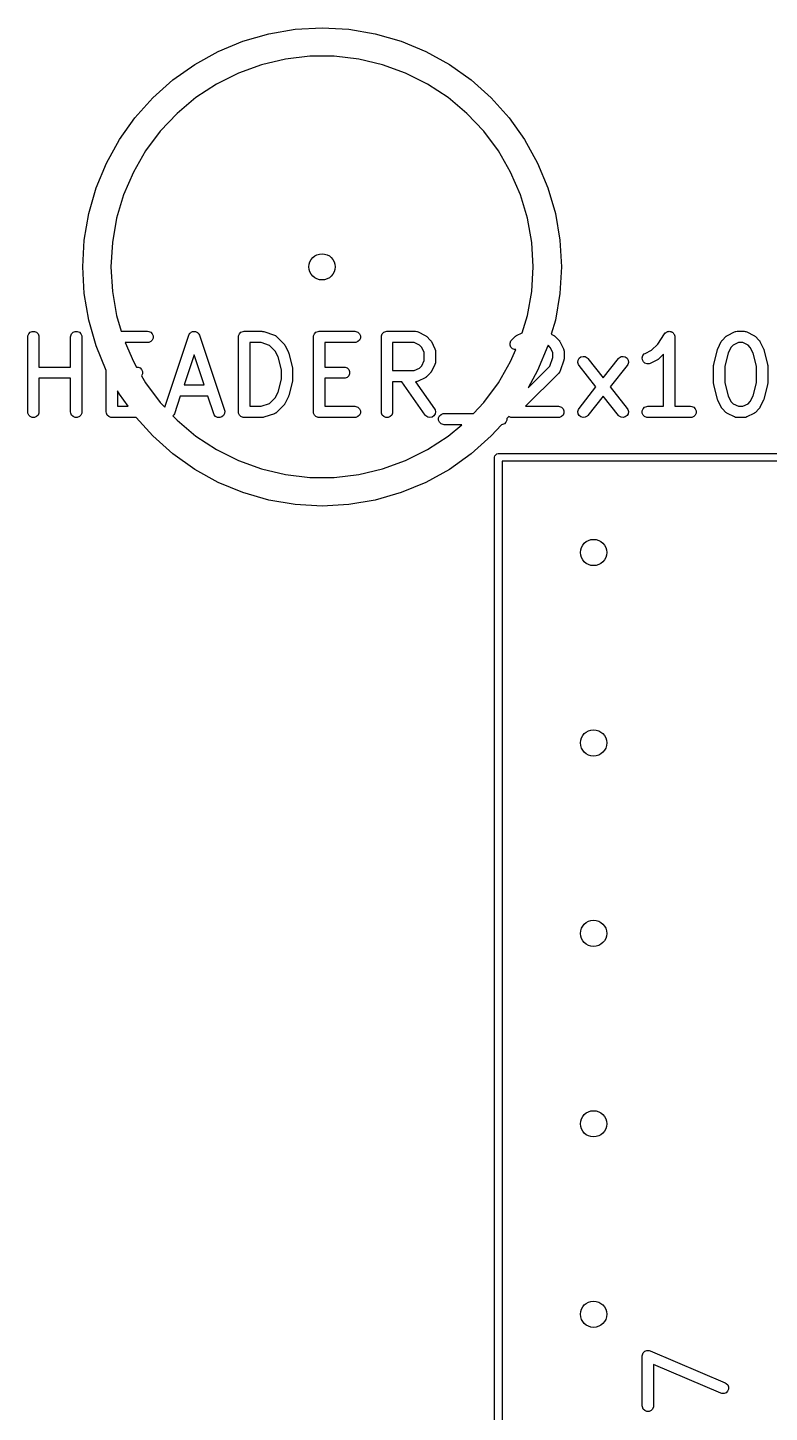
# Model space of a CAD drawing. Extents: x 0.25 to 1.06, y 0.27 to 1.73.
# Drawn here: x 0.246 to 0.635, y 0.998 to 1.726 of the extents above; entities that cross this region are included whole.
import ezdxf

# ---------------------------------------------------------------- set-up
doc = ezdxf.new("R2010")
doc.units = 0
doc.header["$MEASUREMENT"] = 0
doc.layers.add('BLACK', color=7, linetype='CONTINUOUS')

msp = doc.modelspace()

# ---------------------------------------------------------------- linework, layer by layer
at = {"layer": 'BLACK', "linetype": 'CONTINUOUS'}
for p, q in [((0.37205, 1.72245), (0.38594, 1.72481)), ((0.38594, 1.72481), (0.4, 1.7256)), ((0.4, 1.7256), (0.41406, 1.72481)), ((0.41406, 1.72481), (0.42795, 1.72245)), ((0.3455, 1.71316), (0.35852, 1.71855)), ((0.35852, 1.71855), (0.37205, 1.72245)), ((0.42795, 1.72245), (0.44148, 1.71855)), ((0.44148, 1.71855), (0.4545, 1.71316)), ((0.33318, 1.70635), (0.3455, 1.71316)), ((0.38076, 1.7091), (0.36823, 1.70613)), ((0.39356, 1.7106), (0.38076, 1.7091)), ((0.40644, 1.7106), (0.39356, 1.7106)), ((0.41924, 1.7091), (0.40644, 1.7106)), ((0.43177, 1.70613), (0.41924, 1.7091)), ((0.4545, 1.71316), (0.46682, 1.70635)), ((0.32169, 1.6982), (0.33318, 1.70635)), ((0.35612, 1.70173), (0.34461, 1.69594)), ((0.36823, 1.70613), (0.35612, 1.70173)), ((0.44388, 1.70173), (0.43177, 1.70613)), ((0.45539, 1.69594), (0.44388, 1.70173)), ((0.46682, 1.70635), (0.47831, 1.6982)), ((0.31119, 1.68881), (0.32169, 1.6982)), ((0.34461, 1.69594), (0.33384, 1.68887)), ((0.46616, 1.68887), (0.45539, 1.69594)), ((0.47831, 1.6982), (0.48881, 1.68881)), ((0.3018, 1.67831), (0.31119, 1.68881)), ((0.33384, 1.68887), (0.32397, 1.68058)), ((0.47603, 1.68058), (0.46616, 1.68887)), ((0.48881, 1.68881), (0.4982, 1.67831)), ((0.32397, 1.68058), (0.31513, 1.67121)), ((0.48487, 1.67121), (0.47603, 1.68058)), ((0.29365, 1.66682), (0.3018, 1.67831)), ((0.4982, 1.67831), (0.50635, 1.66682)), ((0.28684, 1.6545), (0.29365, 1.66682)), ((0.31513, 1.67121), (0.30744, 1.66088)), ((0.49256, 1.66088), (0.48487, 1.67121)), ((0.50635, 1.66682), (0.51316, 1.6545)), ((0.30744, 1.66088), (0.301, 1.64972)), ((0.499, 1.64972), (0.49256, 1.66088)), ((0.28145, 1.64148), (0.28684, 1.6545)), ((0.51316, 1.6545), (0.51855, 1.64148)), ((0.301, 1.64972), (0.29589, 1.63789)), ((0.50411, 1.63789), (0.499, 1.64972)), ((0.27755, 1.62795), (0.28145, 1.64148)), ((0.29589, 1.63789), (0.2922, 1.62555)), ((0.5078, 1.62555), (0.50411, 1.63789)), ((0.51855, 1.64148), (0.52245, 1.62795)), ((0.27519, 1.61406), (0.27755, 1.62795)), ((0.2922, 1.62555), (0.28996, 1.61286)), ((0.51004, 1.61286), (0.5078, 1.62555)), ((0.52245, 1.62795), (0.52481, 1.61406)), ((0.2744, 1.6), (0.27519, 1.61406)), ((0.28996, 1.61286), (0.28921, 1.6)), ((0.51079, 1.6), (0.51004, 1.61286)), ((0.52481, 1.61406), (0.5256, 1.6)), ((0.27519, 1.58594), (0.2744, 1.6)), ((0.28921, 1.6), (0.28996, 1.58714)), ((0.51004, 1.58714), (0.51079, 1.6)), ((0.5256, 1.6), (0.52481, 1.58594)), ((0.27755, 1.57205), (0.27519, 1.58594)), ((0.28996, 1.58714), (0.2922, 1.57445)), ((0.5078, 1.57445), (0.51004, 1.58714)), ((0.52481, 1.58594), (0.52245, 1.57205)), ((0.28145, 1.55852), (0.27755, 1.57205)), ((0.2922, 1.57445), (0.29468, 1.56615)), ((0.5051, 1.56544), (0.5078, 1.57445)), ((0.52245, 1.57205), (0.52031, 1.56464)), ((0.24555, 1.5632), (0.2456, 1.56377)), ((0.2456, 1.56377), (0.24605, 1.56484)), ((0.24605, 1.56484), (0.24686, 1.56565)), ((0.24686, 1.56565), (0.24792, 1.56609)), ((0.24792, 1.56609), (0.24908, 1.56609)), ((0.24908, 1.56609), (0.25014, 1.56565)), ((0.25014, 1.56565), (0.25096, 1.56484)), ((0.25096, 1.56484), (0.2514, 1.56377)), ((0.2514, 1.56377), (0.25145, 1.5632)), ((0.26804, 1.5632), (0.2681, 1.56377)), ((0.2681, 1.56377), (0.26854, 1.56484)), ((0.26854, 1.56484), (0.26936, 1.56565)), ((0.26936, 1.56565), (0.27042, 1.56609)), ((0.27042, 1.56609), (0.27157, 1.56609)), ((0.27157, 1.56609), (0.27264, 1.56565)), ((0.27264, 1.56565), (0.27345, 1.56484)), ((0.27345, 1.56484), (0.27389, 1.56377)), ((0.27389, 1.56377), (0.27395, 1.5632)), ((0.29468, 1.56615), (0.30849, 1.56615)), ((0.30849, 1.56615), (0.30907, 1.56609)), ((0.30907, 1.56609), (0.31013, 1.56565)), ((0.31013, 1.56565), (0.31095, 1.56484)), ((0.31095, 1.56484), (0.31139, 1.56377)), ((0.31139, 1.56377), (0.31139, 1.56262)), ((0.31746, 1.52632), (0.33006, 1.56413)), ((0.33006, 1.56413), (0.3303, 1.56466)), ((0.3303, 1.56466), (0.33044, 1.56482)), ((0.33044, 1.56482), (0.33053, 1.56501)), ((0.33053, 1.56501), (0.33081, 1.56525)), ((0.33081, 1.56525), (0.33105, 1.56553)), ((0.33105, 1.56553), (0.33124, 1.56562)), ((0.33124, 1.56562), (0.3314, 1.56576)), ((0.3314, 1.56576), (0.33175, 1.56588)), ((0.33175, 1.56588), (0.33208, 1.56604)), ((0.33208, 1.56604), (0.3323, 1.56606)), ((0.3323, 1.56606), (0.3325, 1.56613)), ((0.3325, 1.56613), (0.33286, 1.5661)), ((0.33286, 1.5661), (0.33323, 1.56613)), ((0.33323, 1.56613), (0.33343, 1.56606)), ((0.33343, 1.56606), (0.33364, 1.56604)), ((0.33364, 1.56604), (0.33398, 1.56588)), ((0.33398, 1.56588), (0.33433, 1.56576)), ((0.33433, 1.56576), (0.33449, 1.56562)), ((0.33449, 1.56562), (0.33467, 1.56553)), ((0.33467, 1.56553), (0.33492, 1.56525)), ((0.33492, 1.56525), (0.3352, 1.56501)), ((0.3352, 1.56501), (0.33529, 1.56482)), ((0.33529, 1.56482), (0.33543, 1.56466)), ((0.33543, 1.56466), (0.33567, 1.56413)), ((0.33567, 1.56413), (0.34879, 1.52476)), ((0.35616, 1.5632), (0.35622, 1.56377)), ((0.35622, 1.56377), (0.35666, 1.56484)), ((0.35666, 1.56484), (0.35747, 1.56565)), ((0.35747, 1.56565), (0.35854, 1.56609)), ((0.35854, 1.56609), (0.35911, 1.56615)), ((0.35911, 1.56615), (0.36849, 1.56615)), ((0.36849, 1.56615), (0.36878, 1.56612)), ((0.36878, 1.56612), (0.36885, 1.56613)), ((0.36885, 1.56613), (0.36896, 1.5661)), ((0.36896, 1.5661), (0.36906, 1.56609)), ((0.36906, 1.56609), (0.36913, 1.56606)), ((0.36913, 1.56606), (0.36942, 1.566)), ((0.36942, 1.566), (0.37504, 1.56412)), ((0.37504, 1.56412), (0.37557, 1.56389)), ((0.37557, 1.56389), (0.37565, 1.56382)), ((0.37565, 1.56382), (0.37575, 1.56378)), ((0.37575, 1.56378), (0.3762, 1.56341)), ((0.3762, 1.56341), (0.37995, 1.55966)), ((0.39553, 1.5632), (0.39559, 1.56377)), ((0.39559, 1.56377), (0.39603, 1.56484)), ((0.39603, 1.56484), (0.39684, 1.56565)), ((0.39684, 1.56565), (0.39791, 1.56609)), ((0.39791, 1.56609), (0.39848, 1.56615)), ((0.39848, 1.56615), (0.41723, 1.56615)), ((0.41723, 1.56615), (0.41781, 1.56609)), ((0.41781, 1.56609), (0.41887, 1.56565)), ((0.41887, 1.56565), (0.41968, 1.56484)), ((0.41968, 1.56484), (0.42013, 1.56377)), ((0.42013, 1.56377), (0.42013, 1.56262)), ((0.43115, 1.5632), (0.43121, 1.56377)), ((0.43121, 1.56377), (0.43165, 1.56484)), ((0.43165, 1.56484), (0.43246, 1.56565)), ((0.43246, 1.56565), (0.43353, 1.56609)), ((0.43353, 1.56609), (0.4341, 1.56615)), ((0.4341, 1.56615), (0.4491, 1.56615)), ((0.4491, 1.56615), (0.44968, 1.56609)), ((0.44968, 1.56609), (0.44977, 1.56605)), ((0.44977, 1.56605), (0.44988, 1.56604)), ((0.44988, 1.56604), (0.45042, 1.56584)), ((0.45042, 1.56584), (0.45417, 1.56396)), ((0.45417, 1.56396), (0.45442, 1.56381)), ((0.45442, 1.56381), (0.45449, 1.56378)), ((0.45449, 1.56378), (0.45457, 1.56371)), ((0.45457, 1.56371), (0.45466, 1.56365)), ((0.45466, 1.56365), (0.45471, 1.5636)), ((0.45471, 1.5636), (0.45494, 1.56341)), ((0.45494, 1.56341), (0.45681, 1.56153)), ((0.49951, 1.56153), (0.50138, 1.56341)), ((0.50138, 1.56341), (0.50161, 1.5636)), ((0.50161, 1.5636), (0.50166, 1.56365)), ((0.50166, 1.56365), (0.50175, 1.56371)), ((0.50175, 1.56371), (0.50183, 1.56378)), ((0.50183, 1.56378), (0.5019, 1.56381)), ((0.5019, 1.56381), (0.50215, 1.56396)), ((0.50215, 1.56396), (0.5051, 1.56544)), ((0.52031, 1.56464), (0.52166, 1.56396)), ((0.52166, 1.56396), (0.52191, 1.56381)), ((0.52191, 1.56381), (0.52198, 1.56378)), ((0.52198, 1.56378), (0.52206, 1.56371)), ((0.52206, 1.56371), (0.52215, 1.56365)), ((0.52215, 1.56365), (0.5222, 1.5636)), ((0.5222, 1.5636), (0.52243, 1.56341)), ((0.52243, 1.56341), (0.5243, 1.56153)), ((0.57616, 1.55945), (0.57975, 1.56483)), ((0.57975, 1.56483), (0.57975, 1.56484)), ((0.57975, 1.56484), (0.57975, 1.56484)), ((0.57975, 1.56484), (0.57976, 1.56484)), ((0.57976, 1.56484), (0.58012, 1.56528)), ((0.58012, 1.56528), (0.58036, 1.56544)), ((0.58036, 1.56544), (0.58057, 1.56565)), ((0.58057, 1.56565), (0.58084, 1.56576)), ((0.58084, 1.56576), (0.58108, 1.56592)), ((0.58108, 1.56592), (0.58136, 1.56598)), ((0.58136, 1.56598), (0.58163, 1.56609)), ((0.58163, 1.56609), (0.58192, 1.56609)), ((0.58192, 1.56609), (0.58221, 1.56615)), ((0.58221, 1.56615), (0.58249, 1.56609)), ((0.58249, 1.56609), (0.58278, 1.56609)), ((0.58278, 1.56609), (0.58305, 1.56598)), ((0.58305, 1.56598), (0.58334, 1.56593)), ((0.58334, 1.56593), (0.58358, 1.56576)), ((0.58358, 1.56576), (0.58385, 1.56565)), ((0.58385, 1.56565), (0.58405, 1.56545)), ((0.58405, 1.56545), (0.58429, 1.56529)), ((0.58429, 1.56529), (0.58446, 1.56504)), ((0.58446, 1.56504), (0.58466, 1.56484)), ((0.58466, 1.56484), (0.58477, 1.56457)), ((0.58477, 1.56457), (0.58494, 1.56433)), ((0.58494, 1.56433), (0.58499, 1.56404)), ((0.58499, 1.56404), (0.5851, 1.56377)), ((0.5851, 1.56377), (0.58516, 1.5632)), ((0.61012, 1.56153), (0.61199, 1.56341)), ((0.61199, 1.56341), (0.61222, 1.5636)), ((0.61222, 1.5636), (0.61227, 1.56365)), ((0.61227, 1.56365), (0.61236, 1.56371)), ((0.61236, 1.56371), (0.61244, 1.56378)), ((0.61244, 1.56378), (0.61251, 1.56381)), ((0.61251, 1.56381), (0.61276, 1.56396)), ((0.61276, 1.56396), (0.61651, 1.56584)), ((0.61651, 1.56584), (0.61705, 1.56604)), ((0.61705, 1.56604), (0.61715, 1.56605)), ((0.61715, 1.56605), (0.61725, 1.56609)), ((0.61725, 1.56609), (0.61783, 1.56615)), ((0.61783, 1.56615), (0.62158, 1.56615)), ((0.62158, 1.56615), (0.62215, 1.56609)), ((0.62215, 1.56609), (0.62225, 1.56605)), ((0.62225, 1.56605), (0.62236, 1.56604)), ((0.62236, 1.56604), (0.6229, 1.56584)), ((0.6229, 1.56584), (0.62665, 1.56396)), ((0.62665, 1.56396), (0.6269, 1.56381)), ((0.6269, 1.56381), (0.62697, 1.56378)), ((0.62697, 1.56378), (0.62705, 1.56371)), ((0.62705, 1.56371), (0.62714, 1.56365)), ((0.62714, 1.56365), (0.62719, 1.5636)), ((0.62719, 1.5636), (0.62742, 1.56341)), ((0.62742, 1.56341), (0.62929, 1.56153)), ((0.24555, 1.52383), (0.24555, 1.5632)), ((0.25145, 1.5632), (0.25145, 1.5474)), ((0.26804, 1.5474), (0.26804, 1.5632)), ((0.27395, 1.5632), (0.27395, 1.52383)), ((0.28679, 1.54562), (0.28145, 1.55852)), ((0.30849, 1.56024), (0.2967, 1.56024)), ((0.2967, 1.56024), (0.301, 1.55028)), ((0.30907, 1.5603), (0.30849, 1.56024)), ((0.31013, 1.56074), (0.30907, 1.5603)), ((0.31095, 1.56156), (0.31013, 1.56074)), ((0.31139, 1.56262), (0.31095, 1.56156)), ((0.35616, 1.52383), (0.35616, 1.5632)), ((0.36801, 1.56024), (0.36206, 1.56024)), ((0.36206, 1.56024), (0.36206, 1.52678)), ((0.37251, 1.55874), (0.36801, 1.56024)), ((0.37543, 1.55582), (0.37251, 1.55874)), ((0.37995, 1.55966), (0.38013, 1.55943)), ((0.38013, 1.55943), (0.38019, 1.55938)), ((0.38019, 1.55938), (0.38025, 1.55929)), ((0.38025, 1.55929), (0.38031, 1.55921)), ((0.38031, 1.55921), (0.38034, 1.55914)), ((0.38034, 1.55914), (0.3805, 1.55889)), ((0.3805, 1.55889), (0.38237, 1.55514)), ((0.39553, 1.52383), (0.39553, 1.5632)), ((0.41723, 1.56024), (0.40143, 1.56024)), ((0.40143, 1.56024), (0.40143, 1.5474)), ((0.41781, 1.5603), (0.41723, 1.56024)), ((0.41887, 1.56074), (0.41781, 1.5603)), ((0.41968, 1.56156), (0.41887, 1.56074)), ((0.42013, 1.56262), (0.41968, 1.56156)), ((0.43115, 1.52383), (0.43115, 1.5632)), ((0.4484, 1.56024), (0.43705, 1.56024)), ((0.43705, 1.56024), (0.43705, 1.54553)), ((0.4511, 1.55889), (0.4484, 1.56024)), ((0.4523, 1.5577), (0.4511, 1.55889)), ((0.45365, 1.555), (0.4523, 1.5577)), ((0.45681, 1.56153), (0.457, 1.56131)), ((0.457, 1.56131), (0.45706, 1.56126)), ((0.45706, 1.56126), (0.45711, 1.56117)), ((0.45711, 1.56117), (0.45718, 1.56109)), ((0.45718, 1.56109), (0.45721, 1.56102)), ((0.45721, 1.56102), (0.45737, 1.56077)), ((0.45737, 1.56077), (0.45924, 1.55702)), ((0.45924, 1.55702), (0.45945, 1.55648)), ((0.45945, 1.55648), (0.45945, 1.55637)), ((0.45945, 1.55637), (0.4595, 1.55627)), ((0.4595, 1.55627), (0.45955, 1.5557)), ((0.4987, 1.56002), (0.49914, 1.56109)), ((0.4987, 1.55887), (0.4987, 1.56002)), ((0.49914, 1.55781), (0.4987, 1.55887)), ((0.499, 1.55028), (0.50171, 1.55655)), ((0.49914, 1.56109), (0.49951, 1.56153)), ((0.49995, 1.55699), (0.49914, 1.55781)), ((0.50102, 1.55655), (0.49995, 1.55699)), ((0.50171, 1.55655), (0.50102, 1.55655)), ((0.51855, 1.55852), (0.51316, 1.5455)), ((0.51865, 1.55884), (0.51855, 1.55852)), ((0.51979, 1.5577), (0.51865, 1.55884)), ((0.52114, 1.555), (0.51979, 1.5577)), ((0.5243, 1.56153), (0.52449, 1.56131)), ((0.52449, 1.56131), (0.52455, 1.56126)), ((0.52455, 1.56126), (0.5246, 1.56117)), ((0.5246, 1.56117), (0.52467, 1.56109)), ((0.52467, 1.56109), (0.5247, 1.56102)), ((0.5247, 1.56102), (0.52486, 1.56077)), ((0.52486, 1.56077), (0.52673, 1.55702)), ((0.52673, 1.55702), (0.52694, 1.55648)), ((0.52694, 1.55648), (0.52695, 1.55637)), ((0.52695, 1.55637), (0.52699, 1.55627)), ((0.52699, 1.55627), (0.52704, 1.5557)), ((0.56964, 1.55459), (0.57296, 1.55625)), ((0.57296, 1.55625), (0.57616, 1.55945)), ((0.58516, 1.5632), (0.58516, 1.5632)), ((0.58516, 1.5632), (0.58516, 1.5632)), ((0.58516, 1.5632), (0.58516, 1.5632)), ((0.58516, 1.5632), (0.58516, 1.52678)), ((0.60559, 1.54891), (0.60747, 1.55641)), ((0.60747, 1.55641), (0.60748, 1.55646)), ((0.60748, 1.55648), (0.60757, 1.55672)), ((0.60748, 1.55646), (0.60748, 1.55648)), ((0.60757, 1.55672), (0.60766, 1.55696)), ((0.60766, 1.55696), (0.60767, 1.55698)), ((0.60767, 1.55698), (0.60769, 1.55702)), ((0.60769, 1.55702), (0.60956, 1.56077)), ((0.60956, 1.56077), (0.60972, 1.56102)), ((0.60972, 1.56102), (0.60975, 1.56109)), ((0.60975, 1.56109), (0.60982, 1.56117)), ((0.60982, 1.56117), (0.60987, 1.56126)), ((0.60987, 1.56126), (0.60993, 1.56131)), ((0.60993, 1.56131), (0.61012, 1.56153)), ((0.61463, 1.5577), (0.61312, 1.55467)), ((0.61583, 1.55889), (0.61463, 1.5577)), ((0.61853, 1.56024), (0.61583, 1.55889)), ((0.62088, 1.56024), (0.61853, 1.56024)), ((0.62358, 1.55889), (0.62088, 1.56024)), ((0.62478, 1.5577), (0.62358, 1.55889)), ((0.62629, 1.55467), (0.62478, 1.5577)), ((0.62929, 1.56153), (0.62948, 1.56131)), ((0.62948, 1.56131), (0.62954, 1.56126)), ((0.62954, 1.56126), (0.62959, 1.56117)), ((0.62959, 1.56117), (0.62966, 1.56109)), ((0.62966, 1.56109), (0.62969, 1.56102)), ((0.62969, 1.56102), (0.62984, 1.56077)), ((0.62984, 1.56077), (0.63172, 1.55702)), ((0.63172, 1.55702), (0.63173, 1.55698)), ((0.63173, 1.55698), (0.63175, 1.55696)), ((0.63175, 1.55696), (0.63183, 1.55672)), ((0.63183, 1.55672), (0.63193, 1.55648)), ((0.63193, 1.55648), (0.63193, 1.55646)), ((0.63193, 1.55646), (0.63194, 1.55641)), ((0.63194, 1.55641), (0.63382, 1.54891)), ((0.301, 1.55028), (0.30266, 1.5474)), ((0.33286, 1.55386), (0.32759, 1.53803)), ((0.33814, 1.53803), (0.33286, 1.55386)), ((0.37695, 1.55279), (0.37543, 1.55582)), ((0.37866, 1.54596), (0.37695, 1.55279)), ((0.38237, 1.55514), (0.38239, 1.5551)), ((0.38239, 1.5551), (0.3824, 1.55508)), ((0.3824, 1.55508), (0.38249, 1.55484)), ((0.38249, 1.55484), (0.38258, 1.5546)), ((0.38258, 1.5546), (0.38258, 1.55458)), ((0.38258, 1.55458), (0.3826, 1.55454)), ((0.3826, 1.55454), (0.38447, 1.54704)), ((0.4523, 1.54807), (0.45365, 1.55077)), ((0.45365, 1.55077), (0.45365, 1.555)), ((0.45924, 1.54875), (0.45737, 1.545)), ((0.45945, 1.54929), (0.45924, 1.54875)), ((0.4595, 1.5495), (0.45945, 1.5494)), ((0.45945, 1.5494), (0.45945, 1.54929)), ((0.45955, 1.55007), (0.4595, 1.5495)), ((0.45955, 1.5557), (0.45955, 1.55007)), ((0.49256, 1.53912), (0.499, 1.55028)), ((0.51964, 1.54792), (0.52114, 1.55243)), ((0.52114, 1.55243), (0.52114, 1.555)), ((0.52689, 1.55101), (0.52502, 1.54539)), ((0.52696, 1.5513), (0.52689, 1.55101)), ((0.52699, 1.55137), (0.52696, 1.5513)), ((0.527, 1.55148), (0.52699, 1.55137)), ((0.52702, 1.55158), (0.527, 1.55148)), ((0.52704, 1.55195), (0.52701, 1.55166)), ((0.52701, 1.55166), (0.52702, 1.55158)), ((0.52704, 1.5557), (0.52704, 1.55195)), ((0.53427, 1.54985), (0.53441, 1.55099)), ((0.53458, 1.54874), (0.53427, 1.54985)), ((0.53441, 1.55099), (0.53497, 1.55199)), ((0.53489, 1.54825), (0.53458, 1.54874)), ((0.53497, 1.55199), (0.53588, 1.55271)), ((0.53588, 1.55271), (0.53699, 1.55302)), ((0.53699, 1.55302), (0.53813, 1.55288)), ((0.53813, 1.55288), (0.53914, 1.55231)), ((0.53914, 1.55231), (0.53954, 1.5519)), ((0.53954, 1.5519), (0.54753, 1.54173)), ((0.54753, 1.54173), (0.55551, 1.5519)), ((0.55551, 1.5519), (0.55592, 1.55231)), ((0.55592, 1.55231), (0.55692, 1.55288)), ((0.55692, 1.55288), (0.55806, 1.55302)), ((0.55806, 1.55302), (0.55917, 1.55271)), ((0.55917, 1.55271), (0.56008, 1.55199)), ((0.56008, 1.55199), (0.56064, 1.55099)), ((0.56047, 1.54874), (0.56016, 1.54825)), ((0.56078, 1.54985), (0.56047, 1.54874)), ((0.56064, 1.55099), (0.56078, 1.54985)), ((0.56803, 1.55232), (0.56839, 1.55341)), ((0.56811, 1.55117), (0.56803, 1.55232)), ((0.56863, 1.55014), (0.56811, 1.55117)), ((0.56839, 1.55341), (0.56915, 1.55428)), ((0.5695, 1.54938), (0.56863, 1.55014)), ((0.56915, 1.55428), (0.56964, 1.55459)), ((0.57059, 1.54902), (0.5695, 1.54938)), ((0.57174, 1.5491), (0.57059, 1.54902)), ((0.57228, 1.54931), (0.57174, 1.5491)), ((0.57603, 1.55118), (0.57228, 1.54931)), ((0.57628, 1.55134), (0.57603, 1.55118)), ((0.57635, 1.55137), (0.57628, 1.55134)), ((0.57643, 1.55143), (0.57635, 1.55137)), ((0.57652, 1.55149), (0.57643, 1.55143)), ((0.57657, 1.55155), (0.57652, 1.55149)), ((0.5768, 1.55173), (0.57657, 1.55155)), ((0.57926, 1.55419), (0.5768, 1.55173)), ((0.57926, 1.52678), (0.57926, 1.55419)), ((0.60554, 1.54856), (0.60556, 1.54877)), ((0.60556, 1.54877), (0.60558, 1.54881)), ((0.60558, 1.54881), (0.60559, 1.54891)), ((0.61312, 1.55467), (0.61141, 1.54783)), ((0.628, 1.54783), (0.62629, 1.55467)), ((0.63382, 1.54891), (0.63383, 1.54881)), ((0.63383, 1.54881), (0.63385, 1.54877)), ((0.63385, 1.54877), (0.63387, 1.54856)), ((0.25145, 1.5474), (0.26804, 1.5474)), ((0.26804, 1.5415), (0.25145, 1.5415)), ((0.25145, 1.5415), (0.25145, 1.52383)), ((0.26804, 1.52383), (0.26804, 1.5415)), ((0.28679, 1.52383), (0.28679, 1.54562)), ((0.30266, 1.5474), (0.30287, 1.5474)), ((0.30287, 1.5474), (0.30344, 1.54734)), ((0.30344, 1.54734), (0.30451, 1.5469)), ((0.30451, 1.5469), (0.30532, 1.54609)), ((0.30532, 1.54281), (0.30531, 1.5428)), ((0.30531, 1.5428), (0.30744, 1.53912)), ((0.30532, 1.54609), (0.30576, 1.54502)), ((0.30576, 1.54387), (0.30532, 1.54281)), ((0.30576, 1.54502), (0.30576, 1.54387)), ((0.37866, 1.54106), (0.37866, 1.54596)), ((0.38447, 1.54704), (0.38449, 1.54694)), ((0.38449, 1.54694), (0.3845, 1.5469)), ((0.3845, 1.5469), (0.38453, 1.54668)), ((0.38453, 1.54668), (0.38456, 1.54647)), ((0.38456, 1.54647), (0.38455, 1.54642)), ((0.38455, 1.54642), (0.38456, 1.54632)), ((0.38456, 1.54632), (0.38456, 1.5407)), ((0.40143, 1.5474), (0.4116, 1.5474)), ((0.4116, 1.5415), (0.40143, 1.5415)), ((0.40143, 1.5415), (0.40143, 1.52678)), ((0.4116, 1.5474), (0.41218, 1.54734)), ((0.41218, 1.54155), (0.4116, 1.5415)), ((0.41218, 1.54734), (0.41325, 1.5469)), ((0.41325, 1.54199), (0.41218, 1.54155)), ((0.41325, 1.5469), (0.41406, 1.54609)), ((0.41406, 1.54281), (0.41325, 1.54199)), ((0.41406, 1.54609), (0.4145, 1.54502)), ((0.4145, 1.54387), (0.41406, 1.54281)), ((0.4145, 1.54502), (0.4145, 1.54387)), ((0.43705, 1.54553), (0.4484, 1.54553)), ((0.4484, 1.54553), (0.4511, 1.54688)), ((0.45417, 1.54181), (0.45042, 1.53993)), ((0.4511, 1.54688), (0.4523, 1.54807)), ((0.45442, 1.54196), (0.45417, 1.54181)), ((0.45449, 1.54199), (0.45442, 1.54196)), ((0.45457, 1.54206), (0.45449, 1.54199)), ((0.45466, 1.54212), (0.45457, 1.54206)), ((0.45471, 1.54217), (0.45466, 1.54212)), ((0.45494, 1.54236), (0.45471, 1.54217)), ((0.45681, 1.54424), (0.45494, 1.54236)), ((0.457, 1.54446), (0.45681, 1.54424)), ((0.45706, 1.54451), (0.457, 1.54446)), ((0.45711, 1.5446), (0.45706, 1.54451)), ((0.45718, 1.54468), (0.45711, 1.5446)), ((0.45721, 1.54475), (0.45718, 1.54468)), ((0.45737, 1.545), (0.45721, 1.54475)), ((0.5243, 1.54424), (0.50685, 1.52678)), ((0.50815, 1.53643), (0.51964, 1.54792)), ((0.51316, 1.5455), (0.50815, 1.53643)), ((0.52467, 1.54468), (0.5243, 1.54424)), ((0.52471, 1.54478), (0.52467, 1.54468)), ((0.52478, 1.54486), (0.52471, 1.54478)), ((0.52502, 1.54539), (0.52478, 1.54486)), ((0.54377, 1.53695), (0.53489, 1.54825)), ((0.56016, 1.54825), (0.55128, 1.53695)), ((0.6055, 1.5482), (0.60551, 1.5483)), ((0.6055, 1.53882), (0.6055, 1.5482)), ((0.60551, 1.54834), (0.60554, 1.54856)), ((0.60551, 1.5483), (0.60551, 1.54834)), ((0.61141, 1.54783), (0.61141, 1.53919)), ((0.628, 1.53919), (0.628, 1.54783)), ((0.63387, 1.54856), (0.6339, 1.54834)), ((0.6339, 1.54834), (0.6339, 1.5483)), ((0.6339, 1.5483), (0.63391, 1.5482)), ((0.63391, 1.5482), (0.63391, 1.53882)), ((0.29365, 1.53318), (0.2927, 1.5349)), ((0.2927, 1.5349), (0.2927, 1.52678)), ((0.30744, 1.53912), (0.31513, 1.52879)), ((0.32759, 1.53803), (0.33814, 1.53803)), ((0.37543, 1.5312), (0.37695, 1.53423)), ((0.37695, 1.53423), (0.37866, 1.54106)), ((0.38447, 1.53998), (0.3826, 1.53248)), ((0.38449, 1.54008), (0.38447, 1.53998)), ((0.3845, 1.54012), (0.38449, 1.54008)), ((0.38453, 1.54034), (0.3845, 1.54012)), ((0.38456, 1.54056), (0.38453, 1.54034)), ((0.38456, 1.5407), (0.38455, 1.5406)), ((0.38455, 1.5406), (0.38456, 1.54056)), ((0.44194, 1.53962), (0.43705, 1.53962)), ((0.43705, 1.53962), (0.43705, 1.52383)), ((0.45418, 1.52213), (0.44194, 1.53962)), ((0.44968, 1.53968), (0.44914, 1.53963)), ((0.44914, 1.53963), (0.45902, 1.52552)), ((0.44977, 1.53972), (0.44968, 1.53968)), ((0.44988, 1.53973), (0.44977, 1.53972)), ((0.45042, 1.53993), (0.44988, 1.53973)), ((0.48487, 1.52879), (0.49256, 1.53912)), ((0.53489, 1.52565), (0.54377, 1.53695)), ((0.55128, 1.53695), (0.56016, 1.52565)), ((0.60551, 1.53872), (0.6055, 1.53882)), ((0.60551, 1.53868), (0.60551, 1.53872)), ((0.60554, 1.53847), (0.60551, 1.53868)), ((0.60556, 1.53825), (0.60554, 1.53847)), ((0.60558, 1.53821), (0.60556, 1.53825)), ((0.60559, 1.53811), (0.60558, 1.53821)), ((0.60747, 1.53061), (0.60559, 1.53811)), ((0.61141, 1.53919), (0.61312, 1.53236)), ((0.62629, 1.53236), (0.628, 1.53919)), ((0.63382, 1.53811), (0.63194, 1.53061)), ((0.63383, 1.53821), (0.63382, 1.53811)), ((0.63385, 1.53825), (0.63383, 1.53821)), ((0.63387, 1.53847), (0.63385, 1.53825)), ((0.6339, 1.53868), (0.63387, 1.53847)), ((0.63391, 1.53882), (0.6339, 1.53872)), ((0.6339, 1.53872), (0.6339, 1.53868)), ((0.29819, 1.52678), (0.29365, 1.53318)), ((0.31513, 1.52879), (0.31746, 1.52632)), ((0.32562, 1.53212), (0.32254, 1.52289)), ((0.34011, 1.53212), (0.32562, 1.53212)), ((0.34319, 1.52289), (0.34011, 1.53212)), ((0.36801, 1.52678), (0.37251, 1.52828)), ((0.37251, 1.52828), (0.37543, 1.5312)), ((0.37995, 1.52736), (0.3762, 1.52361)), ((0.38013, 1.52759), (0.37995, 1.52736)), ((0.38019, 1.52764), (0.38013, 1.52759)), ((0.38025, 1.52773), (0.38019, 1.52764)), ((0.38031, 1.52781), (0.38025, 1.52773)), ((0.38034, 1.52788), (0.38031, 1.52781)), ((0.3805, 1.52813), (0.38034, 1.52788)), ((0.38237, 1.53188), (0.3805, 1.52813)), ((0.38239, 1.53192), (0.38237, 1.53188)), ((0.3824, 1.53194), (0.38239, 1.53192)), ((0.38249, 1.53218), (0.3824, 1.53194)), ((0.38258, 1.53242), (0.38249, 1.53218)), ((0.3826, 1.53248), (0.38258, 1.53244)), ((0.38258, 1.53244), (0.38258, 1.53242)), ((0.47944, 1.52303), (0.48487, 1.52879)), ((0.54753, 1.53217), (0.53954, 1.522)), ((0.55551, 1.522), (0.54753, 1.53217)), ((0.60748, 1.53057), (0.60747, 1.53061)), ((0.60748, 1.53055), (0.60748, 1.53057)), ((0.60757, 1.53031), (0.60748, 1.53055)), ((0.60766, 1.53006), (0.60757, 1.53031)), ((0.60767, 1.53005), (0.60766, 1.53006)), ((0.60769, 1.53), (0.60767, 1.53005)), ((0.60956, 1.52626), (0.60769, 1.53)), ((0.61312, 1.53236), (0.61463, 1.52932)), ((0.61463, 1.52932), (0.61583, 1.52813)), ((0.61583, 1.52813), (0.61853, 1.52678)), ((0.62088, 1.52678), (0.62358, 1.52813)), ((0.62358, 1.52813), (0.62478, 1.52932)), ((0.62478, 1.52932), (0.62629, 1.53236)), ((0.63172, 1.53), (0.62984, 1.52626)), ((0.63173, 1.53005), (0.63172, 1.53)), ((0.63175, 1.53006), (0.63173, 1.53005)), ((0.63183, 1.53031), (0.63175, 1.53006)), ((0.63193, 1.53055), (0.63183, 1.53031)), ((0.63194, 1.53061), (0.63193, 1.53057)), ((0.63193, 1.53057), (0.63193, 1.53055)), ((0.2456, 1.52325), (0.24555, 1.52383)), ((0.24605, 1.52219), (0.2456, 1.52325)), ((0.24686, 1.52137), (0.24605, 1.52219)), ((0.24792, 1.52093), (0.24686, 1.52137)), ((0.24908, 1.52093), (0.24792, 1.52093)), ((0.25014, 1.52137), (0.24908, 1.52093)), ((0.25096, 1.52219), (0.25014, 1.52137)), ((0.2514, 1.52325), (0.25096, 1.52219)), ((0.25145, 1.52383), (0.2514, 1.52325)), ((0.2681, 1.52325), (0.26804, 1.52383)), ((0.26854, 1.52219), (0.2681, 1.52325)), ((0.26936, 1.52137), (0.26854, 1.52219)), ((0.27042, 1.52093), (0.26936, 1.52137)), ((0.27157, 1.52093), (0.27042, 1.52093)), ((0.27264, 1.52137), (0.27157, 1.52093)), ((0.27345, 1.52219), (0.27264, 1.52137)), ((0.27389, 1.52325), (0.27345, 1.52219)), ((0.27395, 1.52383), (0.27389, 1.52325)), ((0.28685, 1.52325), (0.28679, 1.52383)), ((0.28729, 1.52219), (0.28685, 1.52325)), ((0.2881, 1.52137), (0.28729, 1.52219)), ((0.28917, 1.52093), (0.2881, 1.52137)), ((0.28974, 1.52087), (0.28917, 1.52093)), ((0.30253, 1.52087), (0.28974, 1.52087)), ((0.2927, 1.52678), (0.29819, 1.52678)), ((0.31119, 1.51119), (0.30253, 1.52087)), ((0.32231, 1.52236), (0.32177, 1.52175)), ((0.32177, 1.52175), (0.32397, 1.51942)), ((0.32254, 1.52289), (0.32231, 1.52236)), ((0.34342, 1.52236), (0.34319, 1.52289)), ((0.34418, 1.52149), (0.34342, 1.52236)), ((0.34521, 1.52098), (0.34418, 1.52149)), ((0.34636, 1.5209), (0.34521, 1.52098)), ((0.34745, 1.52126), (0.34636, 1.5209)), ((0.34832, 1.52202), (0.34745, 1.52126)), ((0.34884, 1.52305), (0.34832, 1.52202)), ((0.34879, 1.52476), (0.34892, 1.5242)), ((0.34892, 1.5242), (0.34884, 1.52305)), ((0.35622, 1.52325), (0.35616, 1.52383)), ((0.35666, 1.52219), (0.35622, 1.52325)), ((0.35747, 1.52137), (0.35666, 1.52219)), ((0.35854, 1.52093), (0.35747, 1.52137)), ((0.35911, 1.52087), (0.35854, 1.52093)), ((0.36849, 1.52087), (0.35911, 1.52087)), ((0.36206, 1.52678), (0.36801, 1.52678)), ((0.36878, 1.5209), (0.36849, 1.52087)), ((0.36885, 1.5209), (0.36878, 1.5209)), ((0.36896, 1.52092), (0.36885, 1.5209)), ((0.36906, 1.52093), (0.36896, 1.52092)), ((0.36913, 1.52096), (0.36906, 1.52093)), ((0.36942, 1.52102), (0.36913, 1.52096)), ((0.37504, 1.5229), (0.36942, 1.52102)), ((0.37557, 1.52314), (0.37504, 1.5229)), ((0.37565, 1.52321), (0.37557, 1.52314)), ((0.37575, 1.52325), (0.37565, 1.52321)), ((0.3762, 1.52361), (0.37575, 1.52325)), ((0.39559, 1.52325), (0.39553, 1.52383)), ((0.39603, 1.52219), (0.39559, 1.52325)), ((0.39684, 1.52137), (0.39603, 1.52219)), ((0.39791, 1.52093), (0.39684, 1.52137)), ((0.39848, 1.52087), (0.39791, 1.52093)), ((0.41723, 1.52087), (0.39848, 1.52087)), ((0.40143, 1.52678), (0.41723, 1.52678)), ((0.41723, 1.52678), (0.41781, 1.52672)), ((0.41781, 1.52093), (0.41723, 1.52087)), ((0.41781, 1.52672), (0.41887, 1.52628)), ((0.41887, 1.52137), (0.41781, 1.52093)), ((0.41887, 1.52628), (0.41968, 1.52547)), ((0.41968, 1.52219), (0.41887, 1.52137)), ((0.41968, 1.52547), (0.42013, 1.5244)), ((0.42013, 1.52325), (0.41968, 1.52219)), ((0.42013, 1.5244), (0.42013, 1.52325)), ((0.43121, 1.52325), (0.43115, 1.52383)), ((0.43165, 1.52219), (0.43121, 1.52325)), ((0.43246, 1.52137), (0.43165, 1.52219)), ((0.43353, 1.52093), (0.43246, 1.52137)), ((0.43468, 1.52093), (0.43353, 1.52093)), ((0.43574, 1.52137), (0.43468, 1.52093)), ((0.43656, 1.52219), (0.43574, 1.52137)), ((0.437, 1.52325), (0.43656, 1.52219)), ((0.43705, 1.52383), (0.437, 1.52325)), ((0.45456, 1.52169), (0.45418, 1.52213)), ((0.45553, 1.52107), (0.45456, 1.52169)), ((0.45666, 1.52087), (0.45553, 1.52107)), ((0.45779, 1.52112), (0.45666, 1.52087)), ((0.45873, 1.52178), (0.45779, 1.52112)), ((0.45935, 1.52276), (0.45873, 1.52178)), ((0.45902, 1.52552), (0.4593, 1.52501)), ((0.4593, 1.52501), (0.45955, 1.52389)), ((0.45955, 1.52389), (0.45935, 1.52276)), ((0.4612, 1.52065), (0.46164, 1.52172)), ((0.4612, 1.5195), (0.4612, 1.52065)), ((0.46164, 1.52172), (0.46246, 1.52253)), ((0.46246, 1.52253), (0.46352, 1.52297)), ((0.46352, 1.52297), (0.4641, 1.52303)), ((0.4641, 1.52303), (0.47944, 1.52303)), ((0.49799, 1.52146), (0.49699, 1.52034)), ((0.49699, 1.52034), (0.49699, 1.5195)), ((0.49808, 1.52137), (0.49799, 1.52146)), ((0.49914, 1.52093), (0.49808, 1.52137)), ((0.49972, 1.52087), (0.49914, 1.52093)), ((0.52409, 1.52087), (0.49972, 1.52087)), ((0.50685, 1.52678), (0.52409, 1.52678)), ((0.52409, 1.52678), (0.52467, 1.52672)), ((0.52467, 1.52093), (0.52409, 1.52087)), ((0.52467, 1.52672), (0.52573, 1.52628)), ((0.52573, 1.52137), (0.52467, 1.52093)), ((0.52573, 1.52628), (0.52655, 1.52547)), ((0.52655, 1.52219), (0.52573, 1.52137)), ((0.52655, 1.52547), (0.52699, 1.5244)), ((0.52699, 1.52325), (0.52655, 1.52219)), ((0.52699, 1.5244), (0.52699, 1.52325)), ((0.53427, 1.52405), (0.53458, 1.52516)), ((0.53441, 1.52291), (0.53427, 1.52405)), ((0.53497, 1.5219), (0.53441, 1.52291)), ((0.53458, 1.52516), (0.53489, 1.52565)), ((0.53588, 1.52119), (0.53497, 1.5219)), ((0.53699, 1.52088), (0.53588, 1.52119)), ((0.53813, 1.52102), (0.53699, 1.52088)), ((0.53914, 1.52158), (0.53813, 1.52102)), ((0.53954, 1.522), (0.53914, 1.52158)), ((0.55592, 1.52158), (0.55551, 1.522)), ((0.55692, 1.52102), (0.55592, 1.52158)), ((0.55806, 1.52088), (0.55692, 1.52102)), ((0.55917, 1.52119), (0.55806, 1.52088)), ((0.56008, 1.5219), (0.55917, 1.52119)), ((0.56064, 1.52291), (0.56008, 1.5219)), ((0.56016, 1.52565), (0.56047, 1.52516)), ((0.56047, 1.52516), (0.56078, 1.52405)), ((0.56078, 1.52405), (0.56064, 1.52291)), ((0.56806, 1.5244), (0.5685, 1.52547)), ((0.56806, 1.52325), (0.56806, 1.5244)), ((0.5685, 1.52219), (0.56806, 1.52325)), ((0.5685, 1.52547), (0.56932, 1.52628)), ((0.56932, 1.52137), (0.5685, 1.52219)), ((0.56932, 1.52628), (0.57038, 1.52672)), ((0.57038, 1.52093), (0.56932, 1.52137)), ((0.57038, 1.52672), (0.57096, 1.52678)), ((0.57096, 1.52087), (0.57038, 1.52093)), ((0.57096, 1.52678), (0.57926, 1.52678)), ((0.59346, 1.52087), (0.57096, 1.52087)), ((0.58516, 1.52678), (0.59346, 1.52678)), ((0.59346, 1.52678), (0.59403, 1.52672)), ((0.59403, 1.52093), (0.59346, 1.52087)), ((0.59403, 1.52672), (0.5951, 1.52628)), ((0.5951, 1.52137), (0.59403, 1.52093)), ((0.5951, 1.52628), (0.59591, 1.52547)), ((0.59591, 1.52219), (0.5951, 1.52137)), ((0.59591, 1.52547), (0.59635, 1.5244)), ((0.59635, 1.52325), (0.59591, 1.52219)), ((0.59635, 1.5244), (0.59635, 1.52325)), ((0.60972, 1.52601), (0.60956, 1.52626)), ((0.60975, 1.52594), (0.60972, 1.52601)), ((0.60982, 1.52585), (0.60975, 1.52594)), ((0.60987, 1.52577), (0.60982, 1.52585)), ((0.60993, 1.52571), (0.60987, 1.52577)), ((0.61012, 1.52549), (0.60993, 1.52571)), ((0.61199, 1.52361), (0.61012, 1.52549)), ((0.61222, 1.52343), (0.61199, 1.52361)), ((0.61227, 1.52337), (0.61222, 1.52343)), ((0.61236, 1.52331), (0.61227, 1.52337)), ((0.61244, 1.52325), (0.61236, 1.52331)), ((0.61251, 1.52322), (0.61244, 1.52325)), ((0.61276, 1.52306), (0.61251, 1.52322)), ((0.61651, 1.52119), (0.61276, 1.52306)), ((0.61705, 1.52098), (0.61651, 1.52119)), ((0.61715, 1.52097), (0.61705, 1.52098)), ((0.61725, 1.52093), (0.61715, 1.52097)), ((0.61783, 1.52087), (0.61725, 1.52093)), ((0.62158, 1.52087), (0.61783, 1.52087)), ((0.61853, 1.52678), (0.62088, 1.52678)), ((0.62215, 1.52093), (0.62158, 1.52087)), ((0.62225, 1.52097), (0.62215, 1.52093)), ((0.62236, 1.52098), (0.62225, 1.52097)), ((0.6229, 1.52119), (0.62236, 1.52098)), ((0.62665, 1.52306), (0.6229, 1.52119)), ((0.6269, 1.52322), (0.62665, 1.52306)), ((0.62697, 1.52325), (0.6269, 1.52322)), ((0.62705, 1.52331), (0.62697, 1.52325)), ((0.62714, 1.52337), (0.62705, 1.52331)), ((0.62719, 1.52343), (0.62714, 1.52337)), ((0.62742, 1.52361), (0.62719, 1.52343)), ((0.62929, 1.52549), (0.62742, 1.52361)), ((0.62948, 1.52571), (0.62929, 1.52549)), ((0.62954, 1.52577), (0.62948, 1.52571)), ((0.62959, 1.52585), (0.62954, 1.52577)), ((0.62966, 1.52594), (0.62959, 1.52585)), ((0.62969, 1.52601), (0.62966, 1.52594)), ((0.62984, 1.52626), (0.62969, 1.52601)), ((0.32397, 1.51942), (0.33384, 1.51113)), ((0.46164, 1.51844), (0.4612, 1.5195)), ((0.46246, 1.51762), (0.46164, 1.51844)), ((0.46352, 1.51718), (0.46246, 1.51762)), ((0.4641, 1.51712), (0.46352, 1.51718)), ((0.4733, 1.51712), (0.4641, 1.51712)), ((0.46616, 1.51113), (0.4733, 1.51712)), ((0.49412, 1.51713), (0.48881, 1.51119)), ((0.49467, 1.51718), (0.49412, 1.51713)), ((0.49573, 1.51762), (0.49467, 1.51718)), ((0.49655, 1.51844), (0.49573, 1.51762)), ((0.49699, 1.5195), (0.49655, 1.51844)), ((0.32169, 1.5018), (0.31119, 1.51119)), ((0.33384, 1.51113), (0.34461, 1.50406)), ((0.45539, 1.50406), (0.46616, 1.51113)), ((0.48881, 1.51119), (0.47831, 1.5018)), ((0.33318, 1.49365), (0.32169, 1.5018)), ((0.34461, 1.50406), (0.35612, 1.49827)), ((0.35612, 1.49827), (0.36823, 1.49387)), ((0.43177, 1.49387), (0.44388, 1.49827)), ((0.44388, 1.49827), (0.45539, 1.50406)), ((0.47831, 1.5018), (0.46682, 1.49365)), ((0.49055, 1.5), (0.4907, 1.50075)), ((0.49055, 0.5), (0.49055, 1.5)), ((0.4907, 1.50075), (0.49177, 1.50182)), ((0.49177, 1.50182), (0.49252, 1.50197)), ((0.49252, 1.50197), (0.69252, 1.50197)), ((0.49449, 1.49803), (0.49449, 0.50197)), ((0.69055, 1.49803), (0.49449, 1.49803)), ((0.3455, 1.48684), (0.33318, 1.49365)), ((0.36823, 1.49387), (0.38076, 1.4909)), ((0.38076, 1.4909), (0.39356, 1.4894)), ((0.40644, 1.4894), (0.41924, 1.4909)), ((0.41924, 1.4909), (0.43177, 1.49387)), ((0.46682, 1.49365), (0.4545, 1.48684)), ((0.35852, 1.48145), (0.3455, 1.48684)), ((0.39356, 1.4894), (0.40644, 1.4894)), ((0.4545, 1.48684), (0.44148, 1.48145)), ((0.37205, 1.47755), (0.35852, 1.48145)), ((0.38594, 1.47519), (0.37205, 1.47755)), ((0.42795, 1.47755), (0.41406, 1.47519)), ((0.44148, 1.48145), (0.42795, 1.47755)), ((0.4, 1.4744), (0.38594, 1.47519)), ((0.41406, 1.47519), (0.4, 1.4744)), ((0.5681, 1.02812), (0.56816, 1.0287)), ((0.5681, 1.00187), (0.5681, 1.02812)), ((0.56816, 1.0287), (0.56817, 1.02871)), ((0.56817, 1.02873), (0.56839, 1.02925)), ((0.56817, 1.02871), (0.56817, 1.02873)), ((0.56839, 1.02925), (0.5686, 1.02976)), ((0.5686, 1.02976), (0.56861, 1.02977)), ((0.56861, 1.02977), (0.56862, 1.02979)), ((0.56862, 1.02979), (0.56902, 1.03018)), ((0.56902, 1.03018), (0.56942, 1.03058)), ((0.56942, 1.03058), (0.56943, 1.03058)), ((0.56943, 1.03058), (0.56945, 1.0306)), ((0.56945, 1.0306), (0.56996, 1.0308)), ((0.56996, 1.0308), (0.57048, 1.03102)), ((0.57048, 1.03102), (0.5705, 1.03102)), ((0.5705, 1.03102), (0.57052, 1.03102)), ((0.57052, 1.03102), (0.57107, 1.03102)), ((0.57107, 1.03102), (0.57163, 1.03102)), ((0.57163, 1.03102), (0.57165, 1.03101)), ((0.57165, 1.03101), (0.57167, 1.03101)), ((0.57167, 1.03101), (0.57222, 1.03084)), ((0.57222, 1.03084), (0.61159, 1.01396)), ((0.60926, 1.00853), (0.57401, 1.02364)), ((0.57401, 1.02364), (0.57401, 1.00187)), ((0.61159, 1.01396), (0.6121, 1.01368)), ((0.6121, 1.01368), (0.6129, 1.01286)), ((0.6129, 1.01286), (0.61333, 1.01179)), ((0.61333, 1.01179), (0.61331, 1.01064)), ((0.60981, 1.00836), (0.60926, 1.00853)), ((0.61097, 1.00835), (0.60981, 1.00836)), ((0.61204, 1.00877), (0.61097, 1.00835)), ((0.61286, 1.00958), (0.61204, 1.00877)), ((0.61331, 1.01064), (0.61286, 1.00958)), ((0.56816, 1.0013), (0.5681, 1.00187)), ((0.5686, 1.00023), (0.56816, 1.0013)), ((0.56942, 0.99942), (0.5686, 1.00023)), ((0.57048, 0.99898), (0.56942, 0.99942)), ((0.57163, 0.99898), (0.57048, 0.99898)), ((0.5727, 0.99942), (0.57163, 0.99898)), ((0.57351, 1.00023), (0.5727, 0.99942)), ((0.57395, 1.0013), (0.57351, 1.00023)), ((0.57401, 1.00187), (0.57395, 1.0013))]:
    msp.add_line(p, q, dxfattribs=at)
at = {"layer": 'BLACK'}
for centre in [(0.4, 1.6), (0.54252, 1.45), (0.54252, 1.35), (0.54252, 1.25), (0.54252, 1.15), (0.54252, 1.05)]:
    msp.add_circle(centre, 0.00689, dxfattribs=at)

doc.saveas('drawing.dxf')
